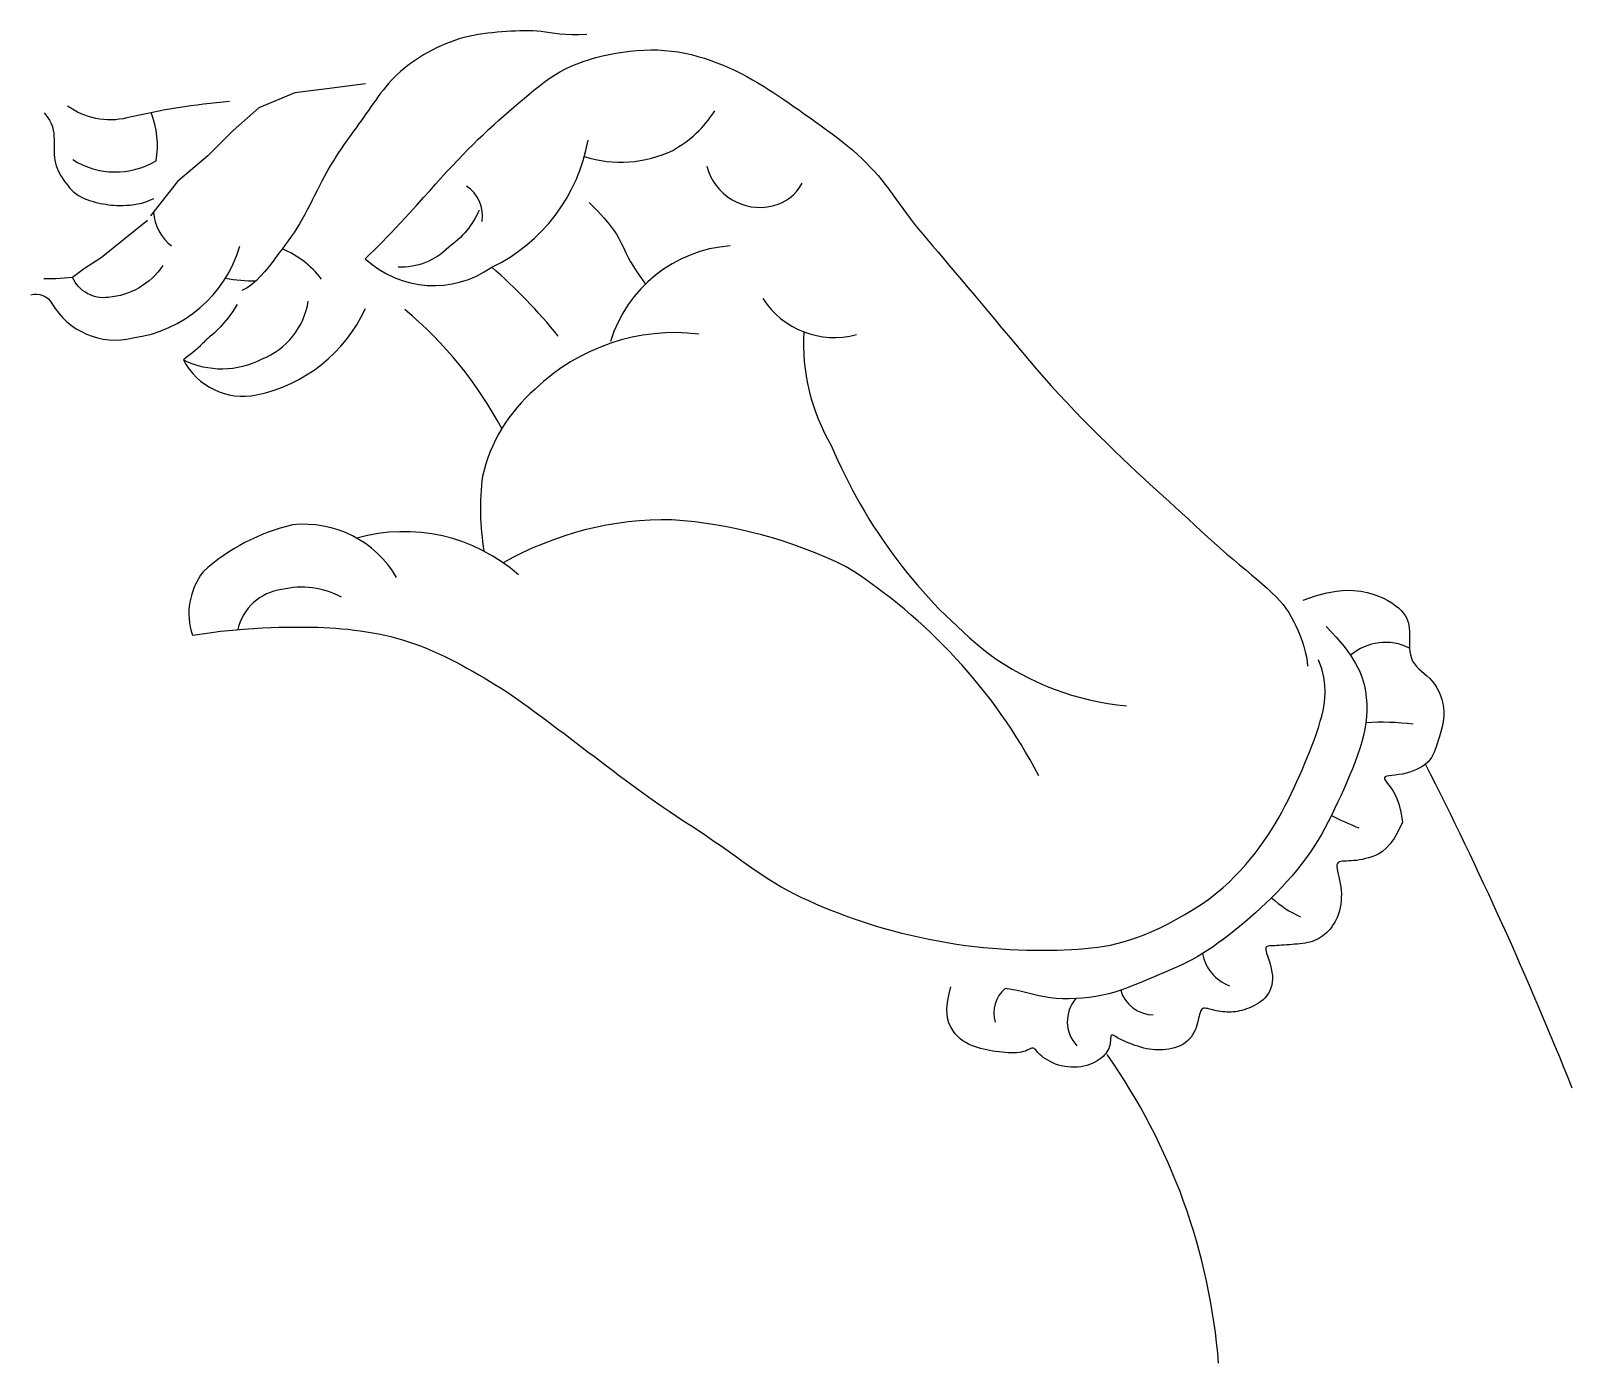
# Model space of a CAD drawing. Extents: x 1506 to 2207, y 4074 to 4680.
import ezdxf

# ---------------------------------------------------------------- set-up
doc = ezdxf.new("R2010")
doc.units = 0
doc.header["$LTSCALE"] = 10
doc.header["$MEASUREMENT"] = 0
for name, color, linetype in [('3', 3, 'CONTINUOUS'), ('4', 4, 'CONTINUOUS'), ('7', 7, 'CONTINUOUS')]:
    doc.layers.add(name, color=color, linetype=linetype)

msp = doc.modelspace()

# ---------------------------------------------------------------- linework, layer by layer
at = {"layer": '3'}
for points in [[(1710.29, 4598.65, -0.134227), (1696.38, 4581.88, -0.209447), (1673.35, 4572.71)], [(1566.41, 4573.45, -0.229138), (1541.55, 4559.01, -0.333055), (1525.31, 4568.09)], [(1575.71, 4530.57, 0.237173), (1611.51, 4530.99, 0.263471), (1632.54, 4557.33, 0.25519)], [(1647.66, 4422.64, 0.18821), (1620.5, 4426.14, 0.319658), (1600.56, 4407.95)]]:
    msp.add_lwpolyline(points, format="xyb", dxfattribs=at)
for centre, radius, start, end in [((1524.21, 4628.12), 39.71, 349.85237, 22.04429), ((1544.79, 4652.41), 36.35, 237.81178, 300.6205), ((1695.4, 4596.05), 16.34, 351.27261, 56.09126), ((1582.98, 4599), 20.81, 183.26947, 232.80027), ((1604.68, 4541.75), 42.42, 37.12976, 67.8919)]:
    msp.add_arc(centre, radius, start, end, dxfattribs=at)
at = {"layer": '4'}
for points in [[(1759.13, 4678.57), (1755.56, 4678.39), (1752.38, 4678.38), (1749.53, 4678.51), (1746.97, 4678.73), (1744.63, 4679.01), (1742.46, 4679.32), (1740.42, 4679.62), (1738.45, 4679.88), (1736.5, 4680.07), (1734.56, 4680.19), (1732.62, 4680.24), (1730.68, 4680.24), (1728.72, 4680.2), (1726.74, 4680.12), (1724.73, 4680.01), (1722.68, 4679.88), (1720.59, 4679.74), (1718.47, 4679.58), (1716.31, 4679.39), (1714.14, 4679.16), (1711.96, 4678.89), (1709.77, 4678.57), (1707.59, 4678.18), (1705.42, 4677.73), (1703.27, 4677.19), (1701.15, 4676.59), (1699.05, 4675.9), (1696.97, 4675.15), (1694.91, 4674.33), (1692.88, 4673.45), (1690.87, 4672.51), (1688.88, 4671.5), (1686.91, 4670.44), (1684.98, 4669.33), (1683.08, 4668.17), (1681.23, 4666.97), (1679.44, 4665.72), (1677.72, 4664.45), (1676.06, 4663.14), (1674.49, 4661.8), (1673.01, 4660.44), (1671.6, 4659.06), (1670.27, 4657.66), (1668.99, 4656.23), (1667.77, 4654.79), (1666.58, 4653.32), (1665.43, 4651.82), (1664.3, 4650.31), (1663.18, 4648.77), (1662.07, 4647.21), (1660.97, 4645.65), (1659.87, 4644.07), (1658.76, 4642.48), (1657.66, 4640.89), (1656.55, 4639.31), (1655.43, 4637.73), (1654.3, 4636.17), (1653.16, 4634.6), (1652.02, 4633.04), (1650.88, 4631.46), (1649.73, 4629.87), (1648.59, 4628.25), (1647.45, 4626.61), (1646.32, 4624.92), (1645.2, 4623.19), (1644.09, 4621.42), (1642.99, 4619.6), (1641.9, 4617.72), (1640.81, 4615.8), (1639.73, 4613.83), (1638.65, 4611.8), (1637.57, 4609.72), (1636.49, 4607.58), (1635.41, 4605.41), (1634.31, 4603.21), (1633.21, 4601.01), (1632.09, 4598.81), (1630.94, 4596.65), (1629.78, 4594.53), (1628.58, 4592.47), (1627.35, 4590.49), (1626.08, 4588.56), (1624.78, 4586.67), (1623.43, 4584.8), (1622.04, 4582.91), (1620.61, 4581.01), (1619.13, 4579.05), (1617.61, 4577.03), (1616.03, 4574.93), (1614.39, 4572.79), (1612.66, 4570.67), (1610.84, 4568.62), (1608.91, 4566.69), (1606.86, 4564.94), (1604.67, 4563.42), (1602.32, 4562.18)], [(1658.45, 4576.49), (1664.58, 4582.66), (1669.87, 4588.1), (1674.45, 4592.9), (1678.41, 4597.16), (1681.88, 4600.95), (1684.96, 4604.37), (1687.76, 4607.52), (1690.39, 4610.48), (1692.95, 4613.32), (1695.45, 4616.07), (1697.91, 4618.74), (1700.33, 4621.32), (1702.73, 4623.82), (1705.1, 4626.25), (1707.46, 4628.61), (1709.81, 4630.91), (1712.15, 4633.15), (1714.5, 4635.33), (1716.84, 4637.47), (1719.17, 4639.56), (1721.5, 4641.62), (1723.81, 4643.64), (1726.11, 4645.63), (1728.39, 4647.59), (1730.65, 4649.53), (1732.9, 4651.45), (1735.16, 4653.31), (1737.44, 4655.12), (1739.75, 4656.87), (1742.1, 4658.53), (1744.5, 4660.1), (1746.97, 4661.56), (1749.51, 4662.91), (1752.13, 4664.15), (1754.82, 4665.28), (1757.59, 4666.31), (1760.42, 4667.24), (1763.32, 4668.07), (1766.28, 4668.82), (1769.3, 4669.49), (1772.38, 4670.07), (1775.51, 4670.57), (1778.67, 4670.98), (1781.85, 4671.28), (1785.05, 4671.48), (1788.24, 4671.57), (1791.41, 4671.53), (1794.56, 4671.36), (1797.67, 4671.06), (1800.75, 4670.63), (1803.78, 4670.08), (1806.78, 4669.41), (1809.73, 4668.63), (1812.65, 4667.76), (1815.52, 4666.79), (1818.36, 4665.73), (1821.16, 4664.6), (1823.92, 4663.4), (1826.63, 4662.13), (1829.3, 4660.81), (1831.91, 4659.43), (1834.48, 4658.02), (1836.99, 4656.57), (1839.45, 4655.1), (1841.85, 4653.6), (1844.2, 4652.08), (1846.53, 4650.54), (1848.84, 4648.97), (1851.15, 4647.37), (1853.48, 4645.74), (1855.83, 4644.08), (1858.23, 4642.38), (1860.69, 4640.64), (1863.18, 4638.87), (1865.69, 4637.06), (1868.2, 4635.24), (1870.7, 4633.39), (1873.15, 4631.53), (1875.54, 4629.66), (1877.86, 4627.78), (1880.08, 4625.91), (1882.21, 4624.02), (1884.25, 4622.13), (1886.21, 4620.22), (1888.09, 4618.3), (1889.89, 4616.35), (1891.63, 4614.37), (1893.31, 4612.35), (1894.92, 4610.3), (1896.5, 4608.21), (1898.06, 4606.08), (1899.62, 4603.91), (1901.2, 4601.7), (1902.82, 4599.45), (1904.49, 4597.16), (1906.25, 4594.84), (1908.1, 4592.47), (1910.05, 4590.05), (1912.1, 4587.56), (1914.26, 4584.98), (1916.53, 4582.31), (1918.9, 4579.53), (1921.39, 4576.62), (1923.99, 4573.57), (1926.71, 4570.37), (1929.53, 4567.03), (1932.44, 4563.57), (1935.42, 4560.02), (1938.46, 4556.38), (1941.55, 4552.69), (1944.66, 4548.96), (1947.79, 4545.21), (1950.93, 4541.46), (1954.07, 4537.7), (1957.24, 4533.94), (1960.45, 4530.17), (1963.7, 4526.39), (1967.02, 4522.6), (1970.41, 4518.8), (1973.89, 4514.98), (1977.46, 4511.14), (1981.09, 4507.31), (1984.76, 4503.5), (1988.45, 4499.75), (1992.11, 4496.08), (1995.73, 4492.51), (1999.27, 4489.07), (2002.7, 4485.78), (2006, 4482.66), (2009.18, 4479.69), (2012.27, 4476.84), (2015.27, 4474.08), (2018.22, 4471.39), (2021.13, 4468.75), (2024.02, 4466.12), (2026.91, 4463.47), (2029.82, 4460.8), (2032.74, 4458.1), (2035.67, 4455.39), (2038.6, 4452.68), (2041.54, 4450), (2044.47, 4447.35), (2047.39, 4444.74), (2050.29, 4442.2), (2053.18, 4439.74), (2056.02, 4437.36), (2058.79, 4435.05), (2061.46, 4432.82), (2064.02, 4430.67), (2066.44, 4428.6), (2068.69, 4426.6), (2070.75, 4424.69), (2072.61, 4422.85), (2074.27, 4421.05), (2075.77, 4419.28), (2077.12, 4417.49), (2078.36, 4415.67), (2079.5, 4413.78), (2080.58, 4411.79), (2081.61, 4409.68), (2082.61, 4407.42), (2083.57, 4405.05), (2084.45, 4402.62), (2085.24, 4400.19), (2085.89, 4397.79), (2086.39, 4395.48), (2086.71, 4393.31), (2086.83, 4391.33)], [(1658.52, 4656.12), (1642.13, 4654.07), (1626.41, 4652.02), (1610.02, 4645.2), (1598.4, 4634.96), (1586.79, 4623.36), (1573.13, 4611.76), (1560.83, 4596.07)], [(1559.46, 4594.02), (1548.53, 4585.15), (1538.29, 4576.96), (1530.77, 4572.19), (1525.31, 4568.09), (1517.79, 4567.41), (1512.33, 4567.41)], [(1600.17, 4555.71), (1598.08, 4552.49), (1596.13, 4549.78), (1594.32, 4547.52), (1592.66, 4545.66), (1591.16, 4544.14), (1589.82, 4542.9), (1588.64, 4541.89), (1587.62, 4541.03), (1586.78, 4540.29), (1586.07, 4539.64), (1585.48, 4539.05), (1584.96, 4538.52), (1584.49, 4538.02), (1584.04, 4537.54), (1583.57, 4537.06), (1583.06, 4536.57), (1582.47, 4536.03), (1581.8, 4535.45), (1581.04, 4534.82), (1580.19, 4534.13), (1579.23, 4533.37), (1578.17, 4532.53), (1577, 4531.6), (1575.71, 4530.57)], [(2084.93, 4421.36), (2090.57, 4423.31), (2095.63, 4424.65), (2100.16, 4425.46), (2104.22, 4425.8), (2107.86, 4425.75), (2111.12, 4425.38), (2114.06, 4424.77), (2116.73, 4424), (2119.18, 4423.11), (2121.4, 4422.15), (2123.42, 4421.12), (2125.23, 4420.04), (2126.83, 4418.92), (2128.23, 4417.78), (2129.44, 4416.62), (2130.45, 4415.47), (2131.27, 4414.34), (2131.92, 4413.21), (2132.42, 4412.07), (2132.78, 4410.91), (2133.03, 4409.71), (2133.19, 4408.45), (2133.27, 4407.13), (2133.29, 4405.73), (2133.28, 4404.24), (2133.26, 4402.69), (2133.26, 4401.09), (2133.32, 4399.49), (2133.46, 4397.91), (2133.72, 4396.37), (2134.13, 4394.91), (2134.71, 4393.56), (2135.5, 4392.32), (2136.45, 4391.19), (2137.54, 4390.11), (2138.73, 4389.07), (2139.97, 4388.01), (2141.23, 4386.91), (2142.47, 4385.72), (2143.65, 4384.42), (2144.75, 4382.98), (2145.74, 4381.41), (2146.61, 4379.74), (2147.36, 4377.98), (2147.98, 4376.17), (2148.45, 4374.32), (2148.78, 4372.46), (2148.94, 4370.62), (2148.93, 4368.82), (2148.78, 4367.05), (2148.51, 4365.33), (2148.15, 4363.65), (2147.72, 4362.02), (2147.25, 4360.43), (2146.77, 4358.91), (2146.3, 4357.43), (2145.85, 4356.01), (2145.42, 4354.65), (2144.98, 4353.35), (2144.49, 4352.1), (2143.94, 4350.92), (2143.3, 4349.78), (2142.53, 4348.71), (2141.62, 4347.69), (2140.55, 4346.73), (2139.33, 4345.84), (2137.98, 4345.01), (2136.52, 4344.27), (2134.97, 4343.61), (2133.36, 4343.04), (2131.71, 4342.57), (2130.04, 4342.21), (2128.37, 4341.96), (2126.77, 4341.77), (2125.29, 4341.62), (2124, 4341.46), (2122.95, 4341.25), (2122.21, 4340.94), (2121.85, 4340.5), (2121.91, 4339.88), (2122.45, 4339.03), (2123.35, 4337.89), (2124.52, 4336.36), (2125.82, 4334.38), (2127.15, 4331.87), (2128.37, 4328.73), (2129.37, 4324.9), (2130.04, 4320.29)], [(1579.85, 4405.39), (1586.51, 4406.37), (1592.57, 4407.14), (1598.06, 4407.73), (1603.05, 4408.17), (1607.6, 4408.49), (1611.76, 4408.71), (1615.58, 4408.85), (1619.13, 4408.95), (1622.45, 4409.02), (1625.58, 4409.07), (1628.56, 4409.09), (1631.41, 4409.09), (1634.18, 4409.05), (1636.89, 4408.98), (1639.57, 4408.87), (1642.27, 4408.73), (1644.99, 4408.54), (1647.75, 4408.31), (1650.54, 4408.04), (1653.34, 4407.72), (1656.15, 4407.35), (1658.95, 4406.93), (1661.75, 4406.46), (1664.52, 4405.93), (1667.27, 4405.35), (1670, 4404.71), (1672.71, 4404.01), (1675.41, 4403.24), (1678.1, 4402.41), (1680.79, 4401.5), (1683.49, 4400.52), (1686.19, 4399.45), (1688.9, 4398.31), (1691.62, 4397.09), (1694.34, 4395.82), (1697.04, 4394.49), (1699.72, 4393.11), (1702.38, 4391.71), (1704.99, 4390.29), (1707.56, 4388.85), (1710.08, 4387.42), (1712.55, 4385.97), (1715, 4384.5), (1717.43, 4383), (1719.87, 4381.46), (1722.32, 4379.87), (1724.79, 4378.21), (1727.31, 4376.49), (1729.88, 4374.68), (1732.5, 4372.8), (1735.15, 4370.86), (1737.85, 4368.87), (1740.57, 4366.84), (1743.31, 4364.77), (1746.07, 4362.68), (1748.83, 4360.59), (1751.59, 4358.49), (1754.35, 4356.4), (1757.11, 4354.3), (1759.86, 4352.22), (1762.61, 4350.14), (1765.35, 4348.06), (1768.07, 4346), (1770.79, 4343.95), (1773.49, 4341.92), (1776.2, 4339.89), (1778.93, 4337.86), (1781.7, 4335.82), (1784.52, 4333.77), (1787.41, 4331.7), (1790.4, 4329.6), (1793.49, 4327.47), (1796.7, 4325.29), (1800, 4323.09), (1803.37, 4320.85), (1806.79, 4318.6), (1810.22, 4316.33), (1813.63, 4314.05), (1817.01, 4311.77), (1820.31, 4309.5), (1823.53, 4307.25), (1826.66, 4305.02), (1829.73, 4302.82), (1832.75, 4300.67), (1835.73, 4298.58), (1838.7, 4296.55), (1841.66, 4294.59), (1844.63, 4292.72), (1847.63, 4290.95), (1850.66, 4289.26), (1853.73, 4287.65), (1856.83, 4286.12), (1859.97, 4284.64), (1863.16, 4283.22), (1866.4, 4281.84), (1869.69, 4280.5), (1873.03, 4279.19), (1876.44, 4277.91), (1879.91, 4276.66), (1883.45, 4275.44), (1887.07, 4274.26), (1890.77, 4273.11), (1894.55, 4272), (1898.43, 4270.93), (1902.4, 4269.91), (1906.45, 4268.93), (1910.56, 4268), (1914.72, 4267.12), (1918.9, 4266.31), (1923.09, 4265.57), (1927.28, 4264.9), (1931.44, 4264.31), (1935.57, 4263.8), (1939.64, 4263.36), (1943.66, 4263), (1947.62, 4262.71), (1951.51, 4262.48), (1955.32, 4262.3), (1959.05, 4262.18), (1962.69, 4262.1), (1966.24, 4262.07), (1969.69, 4262.08), (1973.05, 4262.13), (1976.32, 4262.23), (1979.52, 4262.38), (1982.63, 4262.58), (1985.67, 4262.83), (1988.63, 4263.13), (1991.53, 4263.49), (1994.4, 4263.93), (1997.26, 4264.46), (2000.15, 4265.1), (2003.1, 4265.87), (2006.14, 4266.8), (2009.32, 4267.89), (2012.66, 4269.17), (2016.17, 4270.65), (2019.83, 4272.32), (2023.58, 4274.16), (2027.38, 4276.16), (2031.16, 4278.3), (2034.9, 4280.55), (2038.52, 4282.91), (2041.99, 4285.36), (2045.26, 4287.88), (2048.33, 4290.45), (2051.21, 4293.07), (2053.92, 4295.72), (2056.47, 4298.39), (2058.86, 4301.07), (2061.1, 4303.75), (2063.21, 4306.41), (2065.19, 4309.05), (2067.07, 4311.67), (2068.84, 4314.29), (2070.52, 4316.9), (2072.13, 4319.53), (2073.68, 4322.19), (2075.17, 4324.88), (2076.62, 4327.61), (2078.04, 4330.4), (2079.43, 4333.22), (2080.79, 4336.05), (2082.09, 4338.87), (2083.35, 4341.67), (2084.56, 4344.42), (2085.71, 4347.1), (2086.79, 4349.69), (2087.81, 4352.18), (2088.76, 4354.59), (2089.65, 4356.93), (2090.49, 4359.24), (2091.27, 4361.53), (2092, 4363.84), (2092.7, 4366.2), (2093.35, 4368.61), (2093.96, 4371.12), (2094.47, 4373.75), (2094.82, 4376.54), (2094.94, 4379.53), (2094.78, 4382.75), (2094.27, 4386.24), (2093.35, 4390.03), (2091.95, 4394.15)], [(2130.04, 4320.29), (2128.14, 4316.23), (2126.29, 4312.98), (2124.49, 4310.43), (2122.73, 4308.47), (2121.03, 4307.02), (2119.37, 4305.96), (2117.76, 4305.19), (2116.2, 4304.61), (2114.69, 4304.13), (2113.24, 4303.74), (2111.84, 4303.42), (2110.5, 4303.17), (2109.21, 4302.97), (2107.98, 4302.83), (2106.81, 4302.74), (2105.71, 4302.68), (2104.66, 4302.65), (2103.7, 4302.62), (2102.82, 4302.57), (2102.05, 4302.46), (2101.39, 4302.27), (2100.88, 4301.96), (2100.5, 4301.52), (2100.29, 4300.91), (2100.25, 4300.11), (2100.35, 4299.14), (2100.56, 4298.02), (2100.85, 4296.76), (2101.17, 4295.4), (2101.5, 4293.95), (2101.81, 4292.43), (2102.06, 4290.87), (2102.22, 4289.29), (2102.29, 4287.7), (2102.27, 4286.12), (2102.17, 4284.54), (2101.99, 4283), (2101.72, 4281.49), (2101.38, 4280.03), (2100.96, 4278.63), (2100.47, 4277.3), (2099.91, 4276.04), (2099.29, 4274.86), (2098.62, 4273.74), (2097.91, 4272.7), (2097.15, 4271.74), (2096.36, 4270.84), (2095.54, 4270.02), (2094.7, 4269.27), (2093.84, 4268.59), (2092.95, 4267.98), (2092.04, 4267.43), (2091.09, 4266.94), (2090.11, 4266.51), (2089.09, 4266.14), (2088.03, 4265.83), (2086.94, 4265.56), (2085.8, 4265.34), (2084.64, 4265.16), (2083.46, 4265.01), (2082.26, 4264.89), (2081.06, 4264.79), (2079.85, 4264.7), (2078.64, 4264.61), (2077.45, 4264.53), (2076.28, 4264.45), (2075.14, 4264.37), (2074.05, 4264.3), (2073.01, 4264.23), (2072.04, 4264.16), (2071.15, 4264.11), (2070.36, 4264.06), (2069.67, 4264.02), (2069.08, 4263.96), (2068.61, 4263.86), (2068.25, 4263.68), (2068.01, 4263.39), (2067.89, 4262.98), (2067.9, 4262.4), (2068.04, 4261.64), (2068.31, 4260.66), (2068.67, 4259.51), (2069.1, 4258.2), (2069.56, 4256.78), (2070, 4255.28), (2070.4, 4253.72), (2070.72, 4252.15), (2070.91, 4250.6), (2070.96, 4249.1), (2070.86, 4247.65), (2070.62, 4246.27), (2070.25, 4244.95), (2069.75, 4243.7), (2069.14, 4242.53), (2068.42, 4241.45), (2067.6, 4240.45), (2066.68, 4239.55), (2065.69, 4238.73), (2064.64, 4237.99), (2063.55, 4237.34), (2062.43, 4236.75), (2061.31, 4236.23), (2060.19, 4235.78), (2059.09, 4235.38), (2058.04, 4235.03), (2057.01, 4234.73), (2056.02, 4234.49), (2055.05, 4234.29), (2054.09, 4234.14), (2053.14, 4234.03), (2052.2, 4233.96), (2051.25, 4233.94), (2050.29, 4233.96), (2049.33, 4234.02), (2048.37, 4234.11), (2047.43, 4234.23), (2046.49, 4234.38), (2045.58, 4234.55), (2044.7, 4234.73), (2043.85, 4234.94), (2043.04, 4235.14), (2042.28, 4235.34), (2041.57, 4235.52), (2040.91, 4235.64), (2040.31, 4235.7), (2039.76, 4235.67), (2039.29, 4235.53), (2038.88, 4235.27), (2038.54, 4234.87), (2038.26, 4234.33), (2038.02, 4233.68), (2037.8, 4232.92), (2037.6, 4232.07), (2037.39, 4231.14), (2037.16, 4230.14), (2036.89, 4229.09), (2036.57, 4228), (2036.2, 4226.88), (2035.75, 4225.76), (2035.23, 4224.65), (2034.63, 4223.57), (2033.94, 4222.54), (2033.15, 4221.58), (2032.25, 4220.7), (2031.24, 4219.93), (2030.14, 4219.25), (2028.96, 4218.66), (2027.72, 4218.17), (2026.44, 4217.75), (2025.14, 4217.41), (2023.83, 4217.15), (2022.53, 4216.95), (2021.26, 4216.82), (2020.01, 4216.75), (2018.78, 4216.74), (2017.55, 4216.79), (2016.31, 4216.9), (2015.06, 4217.08), (2013.79, 4217.31), (2012.48, 4217.61), (2011.14, 4217.97), (2009.77, 4218.39), (2008.41, 4218.84), (2007.07, 4219.32), (2005.77, 4219.83), (2004.53, 4220.35), (2003.37, 4220.86), (2002.32, 4221.37), (2001.38, 4221.85), (2000.57, 4222.3), (1999.86, 4222.7), (1999.27, 4223.03), (1998.76, 4223.29), (1998.36, 4223.46), (1998.03, 4223.52), (1997.79, 4223.46), (1997.61, 4223.27), (1997.5, 4222.97), (1997.42, 4222.55), (1997.37, 4222.06), (1997.34, 4221.48), (1997.29, 4220.86), (1997.23, 4220.19), (1997.13, 4219.49), (1996.97, 4218.78), (1996.76, 4218.07), (1996.49, 4217.35), (1996.15, 4216.62), (1995.72, 4215.9), (1995.21, 4215.18), (1994.62, 4214.46), (1993.92, 4213.75), (1993.13, 4213.06), (1992.23, 4212.38), (1991.25, 4211.74), (1990.18, 4211.13), (1989.03, 4210.58), (1987.82, 4210.09), (1986.54, 4209.67), (1985.2, 4209.34), (1983.81, 4209.1), (1982.38, 4208.95), (1980.92, 4208.88), (1979.45, 4208.91), (1977.98, 4209.03), (1976.53, 4209.23), (1975.1, 4209.52), (1973.71, 4209.89), (1972.37, 4210.34), (1971.09, 4210.87), (1969.88, 4211.44), (1968.75, 4212.06), (1967.71, 4212.7), (1966.76, 4213.35), (1965.93, 4214), (1965.2, 4214.64), (1964.6, 4215.24), (1964.1, 4215.8), (1963.67, 4216.31), (1963.31, 4216.75), (1962.98, 4217.11), (1962.67, 4217.38), (1962.35, 4217.55), (1962, 4217.61), (1961.6, 4217.56), (1961.14, 4217.4), (1960.62, 4217.17), (1960.03, 4216.88), (1959.35, 4216.57), (1958.6, 4216.26), (1957.75, 4215.98), (1956.81, 4215.74), (1955.76, 4215.57), (1954.63, 4215.46), (1953.42, 4215.41), (1952.14, 4215.42), (1950.81, 4215.47), (1949.45, 4215.57), (1948.05, 4215.7), (1946.65, 4215.85), (1945.24, 4216.03), (1943.83, 4216.23), (1942.43, 4216.46), (1941.03, 4216.73), (1939.63, 4217.04), (1938.24, 4217.4), (1936.86, 4217.81), (1935.49, 4218.28), (1934.13, 4218.81), (1932.79, 4219.41), (1931.48, 4220.11), (1930.21, 4220.9), (1928.99, 4221.82), (1927.82, 4222.86), (1926.73, 4224.05), (1925.71, 4225.39), (1924.79, 4226.91), (1924.01, 4228.64), (1923.4, 4230.61), (1923.03, 4232.86), (1922.93, 4235.43), (1923.16, 4238.36), (1923.76, 4241.67), (1924.78, 4245.42)]]:
    msp.add_lwpolyline(points, dxfattribs=at)
for points in [[(1596.7, 4648.06, 0.03752), (1550.09, 4640.64, -0.218417), (1523.07, 4646.04)], [(1758.08, 4623.04, 0.189633), (1798.23, 4625.86, 0.127528), (1817.33, 4643.9)], [(1810.11, 4542.33, 0.225018), (1735.65, 4517.26, 0.156749), (1711.69, 4477.63, 0.069569), (1712.37, 4443.6)], [(1964.73, 4341.43, 0.130821), (1877.17, 4436.51, 0.095994), (1798.01, 4457.89, 0.133811), (1721.19, 4438.27)]]:
    msp.add_lwpolyline(points, format="xyb", dxfattribs=at)
for centre, radius, start, end in [((1828.91, 4520.96), 61.65, 94.25336, 163.00056), ((1607.34, 4634.53), 67.97, 259.41499, 271.21331), ((1676.06, 4373.51), 78.94, 48.69081, 105.77908), ((573.94, 3549.04), 1758, 21.70918, 26.9843)]:
    msp.add_arc(centre, radius, start, end, dxfattribs=at)
at = {"layer": '7'}
for points in [[(1512.45, 4642.89), (1513.83, 4641.19), (1514.89, 4639.57), (1515.67, 4638.02), (1516.22, 4636.53), (1516.57, 4635.09), (1516.78, 4633.67), (1516.87, 4632.28), (1516.91, 4630.89), (1516.91, 4629.49), (1516.92, 4628.09), (1516.93, 4626.7), (1516.96, 4625.33), (1517.02, 4623.97), (1517.13, 4622.64), (1517.31, 4621.34), (1517.55, 4620.09), (1517.89, 4618.88), (1518.3, 4617.72), (1518.79, 4616.6), (1519.33, 4615.52), (1519.92, 4614.48), (1520.55, 4613.47), (1521.2, 4612.49), (1521.88, 4611.54), (1522.57, 4610.61), (1523.27, 4609.71), (1524, 4608.85), (1524.76, 4608.02), (1525.58, 4607.23), (1526.44, 4606.49), (1527.37, 4605.79), (1528.36, 4605.15), (1529.44, 4604.56), (1530.58, 4604.03), (1531.78, 4603.54), (1533.01, 4603.11), (1534.27, 4602.72), (1535.54, 4602.37), (1536.8, 4602.05), (1538.05, 4601.78), (1539.27, 4601.54), (1540.47, 4601.33), (1541.68, 4601.15), (1542.9, 4601.01), (1544.17, 4600.91), (1545.48, 4600.84), (1546.87, 4600.82), (1548.34, 4600.83), (1549.91, 4600.88), (1551.57, 4601), (1553.3, 4601.19), (1555.08, 4601.49), (1556.88, 4601.9), (1558.69, 4602.44), (1560.49, 4603.15), (1562.26, 4604.02)], [(1760.31, 4602.18), (1764.01, 4598.39), (1766.99, 4595.12), (1769.36, 4592.3), (1771.22, 4589.86), (1772.67, 4587.72), (1773.8, 4585.8), (1774.72, 4584.04), (1775.53, 4582.34), (1776.31, 4580.66), (1777.13, 4578.92), (1778.04, 4577.1), (1779.11, 4575.15), (1780.38, 4573.01), (1781.9, 4570.65), (1783.73, 4568.01), (1785.94, 4565.07)], [(2095.36, 4409.28), (2099.89, 4404.54), (2103.57, 4400.21), (2106.51, 4396.23), (2108.79, 4392.57), (2110.51, 4389.16), (2111.77, 4385.95), (2112.64, 4382.89), (2113.24, 4379.93), (2113.63, 4377.01), (2113.83, 4374.13), (2113.86, 4371.27), (2113.72, 4368.41), (2113.42, 4365.55), (2112.95, 4362.67), (2112.34, 4359.77), (2111.58, 4356.83), (2110.68, 4353.83), (2109.67, 4350.8), (2108.55, 4347.74), (2107.34, 4344.65), (2106.07, 4341.56), (2104.74, 4338.47), (2103.38, 4335.4), (2102, 4332.35), (2100.61, 4329.33), (2099.22, 4326.34), (2097.79, 4323.39), (2096.33, 4320.47), (2094.82, 4317.59), (2093.24, 4314.74), (2091.58, 4311.93), (2089.84, 4309.15), (2087.99, 4306.41), (2086.05, 4303.7), (2084.02, 4301.04), (2081.91, 4298.41), (2079.74, 4295.82), (2077.5, 4293.29), (2075.21, 4290.8), (2072.88, 4288.35), (2070.52, 4285.96), (2068.12, 4283.63), (2065.71, 4281.35), (2063.28, 4279.13), (2060.84, 4276.97), (2058.4, 4274.87), (2055.96, 4272.84), (2053.53, 4270.87), (2051.12, 4268.97), (2048.72, 4267.14), (2046.33, 4265.39), (2043.95, 4263.71), (2041.56, 4262.11), (2039.18, 4260.59), (2036.78, 4259.15), (2034.37, 4257.8), (2031.94, 4256.53), (2029.5, 4255.33), (2027.04, 4254.2), (2024.58, 4253.11), (2022.1, 4252.05), (2019.62, 4251.02), (2017.14, 4249.99), (2014.65, 4248.96), (2012.16, 4247.92), (2009.66, 4246.88), (2007.13, 4245.86), (2004.56, 4244.87), (2001.94, 4243.93), (1999.26, 4243.06), (1996.49, 4242.28), (1993.64, 4241.6), (1990.69, 4241.04), (1987.67, 4240.6), (1984.61, 4240.28), (1981.55, 4240.08), (1978.51, 4240.01), (1975.53, 4240.05), (1972.64, 4240.21), (1969.87, 4240.5), (1967.24, 4240.9), (1964.73, 4241.39), (1962.28, 4241.95), (1959.85, 4242.55), (1957.39, 4243.15), (1954.87, 4243.73), (1952.22, 4244.27), (1949.41, 4244.73)]]:
    msp.add_lwpolyline(points, dxfattribs=at)
for points in [[(1658.45, 4576.49, 0.352631), (1715.93, 4572.72, 0.241837), (1759.78, 4630.52, 0.097538)], [(1813.71, 4618.64, 0.405849), (1843.65, 4600.59, 0.216534), (1857.07, 4610.91, 0.216534)], [(1506.36, 4560.11, -0.361719), (1515.94, 4556.28, 0.333312), (1552.75, 4540.58, 0.295071), (1601.45, 4582.32, 0.232733)], [(1575.71, 4530.57, 0.335474), (1609.01, 4514.69, 0.238156), (1658.49, 4553.88, 0.238156)], [(1857.81, 4543.32, 0.148851), (1870.37, 4491.66, 0.126784), (1941.91, 4397.01, 0.137876), (2004.61, 4373.31, 0.261561)], [(1672.69, 4431.64, 0.294481), (1625.39, 4455.55, 0.126456), (1584.72, 4434.25, 0.249962), (1579.85, 4405.39)]]:
    msp.add_lwpolyline(points, format="xyb", dxfattribs=at)
for centre, radius, start, end in [((1551.57, 4383.51), 250.63, 39.04588, 49.02118), ((1871.59, 4579.19), 38.42, 212.59243, 285.37765), ((1558.25, 4412.21), 184.21, 28.22328, 50.11078), ((2122.34, 4377.89), 24.23, 63.06027, 130.80017), ((2120.5, 4250.63), 115.14, 82.76328, 93.52939), ((2177.16, 4482.19), 177.53, 243.44487, 247.84157), ((2105.35, 4324.71), 52.11, 228.04339, 245.49413), ((2058.19, 4264.04), 19.32, 190.26981, 249.72152), ((1958.92, 4233.53), 14.69, 130.30034, 196.3247), ((2016.93, 4248.32), 15.62, 196.3216, 269.35706), ((1993.64, 4229.64), 15.98, 139.17981, 223.38923), ((1764.85, 4051.84), 282.53, 4.55766, 35.18633)]:
    msp.add_arc(centre, radius, start, end, dxfattribs=at)

doc.saveas('drawing.dxf')
